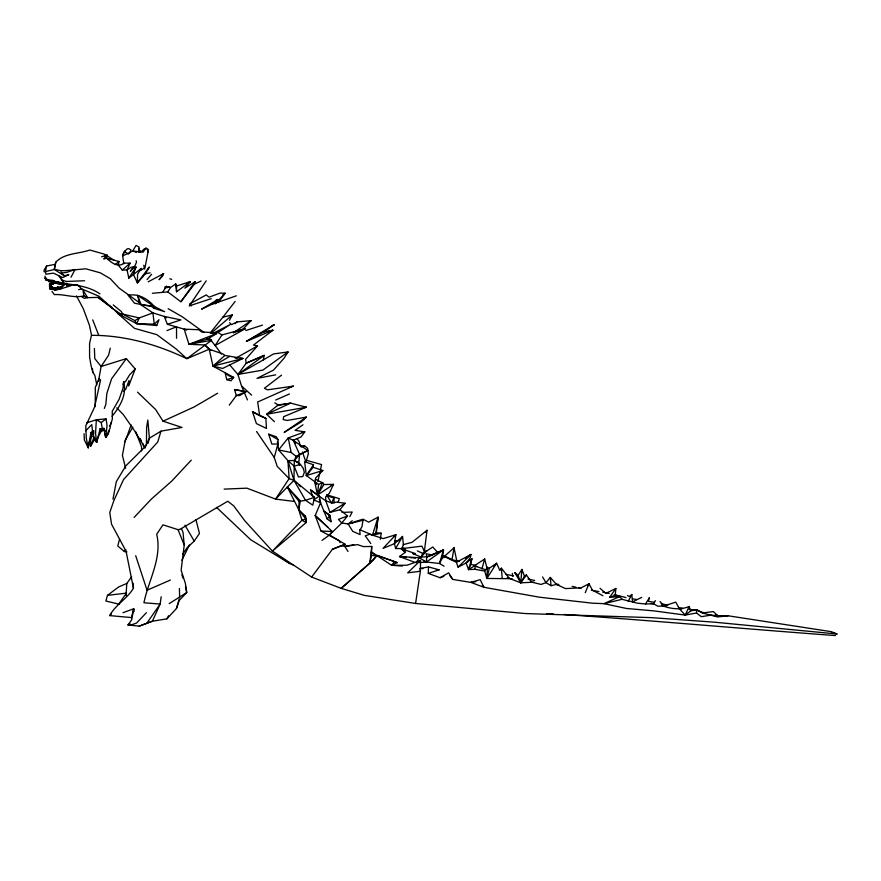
<?xml version="1.0" encoding="UTF-8"?>
<svg xmlns="http://www.w3.org/2000/svg" width="881" height="881" viewBox="0 0 881 881"><rect width="100%" height="100%" fill="white"/><g stroke="black" fill="none" stroke-linecap="round" stroke-linejoin="round"><path stroke-width="1.32" d="M55.382 287.58L55.8 288.55L50.58 286.788L49.799 288.583L49.479 284.86L50.514 285.73L49.799 288.583L50.371 289.276L53.069 289.42L56.483 288.329L57.463 287.9L57.496 286.843L59.28 287.988L58.124 289.552L54.908 290.003L53.069 289.42L51.197 285.741L51.957 289.464L53.488 288.252L54.908 290.003L55.8 288.55L57.463 287.9L59.479 289.243L70.887 285.741L66.736 285.642L66.119 283.186M52.431 283.197L52.563 281.722L53.278 283.341L54.248 281.887L54.512 282.713L51.241 284.145L50.591 283.44L50.514 285.73L49.677 283.935L49.754 287.041L49.479 286.303M95.401 438.353L96.613 442.427L100.192 428.618L105.346 431.051L103.749 428.287L102.35 429.091L98.066 437.196L96.613 442.427L93.43 436.337L93.793 430.622L90.963 432.516L88.221 447.735L86.305 438.264L85.765 425.93L94.575 407.066L100.566 380.052L98.958 378.555L101.106 366.507L108.594 355.153L110.279 348.182M141.555 450.94L141.588 446.931L135.707 431.756M146.422 445.676L146.609 427.494L147.832 420.028L149.396 438.187L148.085 443.308M371.397 551.935L391.627 565.316L407.011 565.239L420.534 560.448L420.391 571.24L415.579 603.463L364.26 595.347L341.178 588.354L311.632 577.066L272.405 551.121L244.753 520.737L233.74 505.892L227.772 501.245L180.264 529.173L178.061 529.69L162.974 524.823L156.708 534.249C162.302 558.18 148.614 579.863 143.922 602.769L160.144 604.047L161.179 596.745M256.591 431.536L274.255 457.47L277.196 466.324L289.122 478.614L293.968 480.332L314.539 497.291L312.788 505.165L305.553 500.331L293.968 480.332L294.32 460.488L296.225 456.347L307.821 450.554L293.241 440.247L288.219 437.945L278.616 449.894L287.944 460.664L294.155 466.104L298.45 476.929L302.778 476.599L304.341 472.326L303.306 468.428L300.454 464.452L294.32 460.488L287.944 460.664L289.122 478.614L275.566 499.098L246.911 488.173L224.126 489.12M59.633 284.486L59.666 282.614C73.586 285.125 87.604 285.433 99.96 293.869M90.589 437.604L90.754 445.918L95.005 438.859M57.463 287.9L56.604 289.805L56.483 288.329L54.126 289.089M443.848 576.284L440.071 577.727L428.298 573.388L428.463 566.901L420.215 568.443L420.391 571.24L407.683 572.837L420.534 560.448M126.016 595.622L126.809 583.431L131.654 576.846M402.441 566.065L391.627 565.316L397.265 562.607L377.035 555.393L373.533 559.765L341.178 588.354L369.822 563.278L371.485 555.404L371.76 546.473L363.401 546.605L357.51 544.634L344.878 546.451L341.454 545.647L332.445 549.237L311.632 577.066M133.736 272.978L133.813 270.511M294.111 501.432L275.566 499.098L287.371 487.039L299.122 501.41L298.791 509.78L301.963 520.264L306.203 522.543L272.405 551.121L301.963 520.264L305.773 519.041L305.443 516.167L298.791 509.78L287.371 487.039L293.968 480.332L287.944 460.664M274.255 457.47L277.889 444.024L278.077 439.663L276.282 436.767L268.694 434.19L271.833 444.079L277.889 444.024L278.616 449.894L291.182 452.548L296.225 456.347M512.114 578.707L486.852 578.454L487.468 567.364L489.318 568.311L496.598 563.234L499.857 570.514L501.355 568.19L509.46 578.432L520.715 582.815L533.985 582.165M98.793 381.165L98.958 378.555L95.324 387.398L95.236 406.593M55.756 262.208L54.259 269.487L44.215 271.877L44.05 270.17L46.583 266.007L55.382 264.311L55.756 262.208C64.401 252.968 78.596 254.014 89.818 250.028L104.332 254.146L114.222 260.291M109.211 430.93L108.22 434.245L105.709 437.439L107.064 425.446L106.017 418.871L96.359 419.774L86.801 422.77M518.083 575.359L514.779 572.628L520.715 582.815L521.937 569.434L518.083 575.359L520.715 582.815L526.42 575.007L531.496 582.077L541.033 584.433L545.967 582.649L550.317 577.44L556.407 584.4L565.47 588.585L581.042 587.858L588.993 583.762L592.428 590.215L602.923 595.721M615.863 588.475L609.586 597.34L615.235 595.204L615.863 588.475L605.831 593.365L600.038 588.299M323.911 484.55L322.611 482.502L318.548 484.484L317.49 495.078L325.728 500.727L332.038 503.062L336.597 502.082L345.033 503.249L339.967 509.736L330.012 512.357L325.728 500.727L325.651 496.873L329.395 493.173L333.503 484.374L323.911 484.55L317.49 495.078L310.508 489.913L312.557 496.168M299.496 465.212L298.769 462.69L299.617 454.475L293.241 440.247L301.06 436.954L304.793 431.855L295.124 430.324L302.987 424.785M147.689 252.484L147.975 249.896M359.789 529.745L372.465 535.086L376.363 532.774L378.081 517.136L368.665 522.169L362.994 519.184L353.666 522.048L351.937 523.501M313.173 467.271L322.809 470.531L306.335 475.564L313.173 467.271L313.471 464.761L304.606 461.688L306.335 475.564L318.548 484.484M371.76 546.473L369.822 563.278L377.035 555.393L397.265 562.607M181.431 528.589L183.028 532.311L184.228 545.075L181.134 570.183L185.395 583.497L186.728 592.539L179.217 600.424L176.453 608.507L166.872 618.858L152.391 621.215L139.231 626.127L127.965 624.97L131.654 619.872L133.747 608.738L123.01 612.713M53.323 283.131L54.919 281.964L53.135 284.288L52.563 281.722L53.818 283.01L51.373 283.087L50.591 284.706L49.677 283.935M424.279 552.079L427.032 530.285L411.945 542.366L403.179 544.634M704.943 612.669C700.307 612.967 690.352 605.776 702.322 612.989L713.401 611.579L718.136 616.028L711.363 615.081L701.309 616.678L696.497 613L696.893 609.806L690.726 610.874L685.242 615.092L654.01 610.896L626.424 608.463L603.981 603.661L592.594 603.21L539.425 597.197L483.9 587.286L470.839 582.385L452.746 579.423L449.64 575.381M145.167 266.778L148.008 252.175L147.788 248.849L144.33 248.838L141.962 251.096L138.769 252.418M61.207 287.272L61.285 288.561L61.901 287.624L61.207 287.272L61.285 288.561L59.192 287.922L57.43 289.023L59.479 289.243L60.029 288.572L59.192 287.922L59.479 289.243M419.929 562.53L426.371 562.045L439.443 563.466L442.482 557.772L443.517 549.898L426.778 556.737L421.063 557.111L412.815 553.565L415.281 554.072M474.87 569.313L475.399 565.316L470.817 564.435L468.505 569.6L474.87 569.313L484.682 571.064L487.468 567.364M375.824 533.49L378.081 517.136L372.465 535.086L381.198 533.247L380.328 539.304M110.775 422.935L110.026 428.287L105.709 437.439L105.037 434.223M459.276 561.538L452.041 559.655L454.045 547.784L444.762 555.999L442.273 555.724M470.817 564.435L471.831 558.686L466.126 562.959L458.076 567.166L456.402 562.276L445.511 557.111L442.482 557.772M112.966 499.208L116.325 481.643L125.774 465.917L145.354 446.491L149.396 438.187L160.97 431.161L181.993 427.45L163.04 421.173L155.618 409.511L137.546 392.144M327.148 518.909L330.155 515.528L323.922 511.222L330.155 515.528L330.915 521.695L327.148 518.909L323.922 511.222L320.585 502.776L319.385 495.992L317.49 495.078L314.869 482.336L315.717 477.92L322.809 470.531M50.415 284.343L50.591 283.44M51.032 287.503L50.063 285.907L49.799 288.583L50.58 286.788M84.069 433.727L84.345 439.96L88.221 447.735L89.587 441.051L91.558 436.888L90.963 432.516M317.865 481.61L319.869 472.447M320.442 469.826L321.587 464.584L306.368 460.278M145.079 267.703L140.685 270.434L141.257 268.419L128.802 278.099L127.051 269.971L130.102 263.144L123.582 263.155L121.919 264.553C114.849 266.767 108.914 260.501 104.443 255.908L107.306 255.182L103.771 259.003L106.282 258.144L119.045 261.492L118.252 265.06L122.283 270.082L127.051 269.971L131.104 267.24L133.582 266.888L130.41 271.37L133.582 266.888M229.467 364.624L237.914 374.458L263.232 359.944L264.267 355.373L246.35 363.049L237.914 374.458L241.537 385.977L247.44 399.886M123.054 384.59L123.67 381.947L125.344 381.803L129.562 374.932L135.233 368.963L126.324 358.622L101.106 366.507L94.785 358.578L94.399 348.424M484.682 571.064L486.852 578.454L489.318 568.311M89.3 442.174L90.754 445.918L94.102 437.009L90.908 435.599M152.369 293.296L167.731 291.886L180.891 301.754L194.448 284.134L195.064 281.744L184.867 288.131L190.351 281.601L176.53 286.039L176.552 291.787L190.351 281.601L187.036 283.528M119.585 539.172L117.757 546L124.386 551.528L126.897 551.858M481.962 568.851L484.66 558.961L474.43 565.767L485.321 569.732M126.809 583.431L118.671 586.944L107.471 595.358L105.885 601.029L119.133 604.223M46.583 266.007L45.449 271.271L45.867 274.189L53.422 273.143L62.716 277.559L68.85 274.718L64.28 275.742L54.259 269.487L55.382 264.311M648.493 600.908L649.429 597.626L645.564 603.992L637.337 603.177L622.03 599.311L603.981 603.661L619.75 596.525L622.03 599.311M160.97 431.161L157.765 441.965L123.549 479.55L113.891 500.54L109.762 512.544L111.568 524.239L126.071 551.253L133.438 588.156C127.305 598.783 115.422 604.751 109.707 615.599L131.423 617.581L133.747 608.738L134.077 611.436M176.453 608.507L179.261 598.97M475.399 565.316L468.505 569.6L471.831 558.686L471.038 560.856M125.036 441.722L131.17 424.895M442.636 552.486L443.517 549.898L428.662 556.616M337.963 502.478L339.339 498.646L326.521 494.737M51.373 283.087L51.516 284.001M104.332 408.432L105.83 404.445L106.832 393.543L111.59 378.819L126.324 358.622M92.615 431.811L91.426 434.95L93.496 432.725L92.615 431.811L91.756 424.576L85.721 430.809M53.135 284.288L53.95 282.151M54.248 269.201L60.558 270.698L65.337 270.676L85.765 268.804L100.302 272.824L110.246 278.671L119.155 288.153L139.374 302.679L141.169 304.969L152.909 312.876L164.229 316.422L167.39 324.296L184.184 329.164L188.963 344.35L204.788 344.945L209.215 349.239L213.015 366.155L222.629 368.434L242.914 358.468L224.842 355.439L222.893 353.942L209.215 349.239L186.838 358.688L176.2 349.019L156.829 334.648L134.507 328.36L118.373 313.955L122.855 314.154L134.87 320.64L136.687 323.668L156.763 325.563L158.998 319.715L154.252 324.164L136.687 323.668L118.373 313.955L113.759 309.242M135.233 368.963L128.681 385.999L129.033 380.493L125.84 389.017L123.384 391.428M132.833 268.32L136.048 267.086L133.306 274.167L137.381 282.911L145.431 273.705L149.208 267.229L147.49 269.19M125.565 595.457L126.512 593.111L107.471 595.358M322.611 482.502L317.49 495.078L333.503 484.374L331.058 485.112M129.639 253.177L130.961 249.951L128.791 248.662L127.15 248.871L124.364 251.658L122.558 255.281L123.858 263.882M585.248 592.693L588.993 583.762L587.616 585.931M319.263 499.472L320.585 502.776L315.2 515.539L321.003 531.023L339.064 540.659L340.022 542.652M650.96 603.43L653.515 603.793L657.953 606.227L663.833 605.985L675.771 602.119L679.394 608.859L685.242 615.092L689.129 606.535C680.044 610.269 670.485 608.881 661.62 605.434M333.932 497.974L331.63 503.139L327.236 495.871L333.932 497.974L334.053 503.007M112.074 416.273C119.926 406.604 126.963 395.062 123.67 381.947L123.043 388.169L119.089 399.324L112.25 411.273L112.372 418.816L110.863 424.268L109.508 425.997M133.89 268.044L136.489 262.296L136.181 260.754M422.748 553.378L421.063 557.111L426.878 550.559L422.748 553.378L417.33 550.867M136.687 323.668L139.297 317.931L152.909 312.876L154.252 324.164L156.763 325.563M401.692 548.61L403.432 544.91L402.54 536.441L394.424 543.687L383.048 548.389L395.91 534.712L394.424 543.687L395.646 548.522L401.692 548.61L405.37 552.288L399.489 556.539L414.786 562.342M53.488 288.252L52.078 288.175L51.197 285.741L51.307 288.395L52.86 287.25M181.882 560.25L189.448 545.02M349.812 516.64L352.213 512.026L341.971 512.412M71.009 277.218L75.083 269.476L66.945 272.306L61.527 273.044L61.075 271.833M166.872 618.858L168.524 615.786M628.142 601.338L631.831 594.532L632.459 601.855L641.709 597.373M229.412 320.299L232.375 314.913L222.915 317.171L210.218 332.952M46.142 280.279L45.955 277.636L45.14 278.33L46.142 280.279L46.704 279.299L45.14 278.33L45.052 276.116M395.646 548.522L402.54 536.441M520.715 582.815L524.47 576.24L526.42 575.007L524.404 576.868M132.833 427.131L125.3 440.015L122.415 455.389L125.642 468.263M655.398 600.633L653.515 603.793L645.564 603.992M162.765 292.206L166.465 286.061M122.591 255.105L125.102 250.942M486.852 578.454L496.598 563.234L493.988 566.329M209.337 338.205L215.151 345.528L245.381 328.668L221.979 334.912L215.151 345.528L221.461 354.096M416.063 562.827L419.356 557.75L426.371 562.045L443.517 549.898L439.443 563.466L444.079 566.219M167.731 291.886L170.661 287.426L175.704 283.957L176.53 286.039M128.802 278.099L136.048 267.086M306.335 475.564L313.471 464.761M182.565 554.501L187.102 547.707L194.205 541.121L199.48 533.39L195.923 519.636M206.22 280.841L189.228 305.916L211.264 298.626M46.704 279.299L49.325 282.019L49.061 279.905L53.4 280.499L55.723 283.142L53.4 280.499M147.259 622.592L160.144 604.047L152.391 621.215L139.231 626.127M118.506 604.421L126.512 593.111M180.891 301.754L195.064 281.744M425.501 532.432L427.032 530.285M229.269 405.139L236.328 395.591L246.041 391.715L234.555 389.556L236.328 395.591L239.841 395.492L246.041 391.715L234.555 389.556M218.18 302.59L225.173 293.208L219.975 293.12L209.149 297.172L206.231 294.937L189.624 303.934L191.485 305.861M149.208 267.229L137.381 282.911L137.557 274.167L141.257 268.419L139.583 270.489M391.627 565.316L394.413 561.66M222.915 317.171L235.128 301.456M124.386 551.528L125.895 549.59M327.974 527.245L315.2 515.539L332.258 531.496L329.494 534.976L322.039 540.405M339.967 509.736L347.521 515.991L341.795 522.995L329.494 534.976L345.242 544.326L332.445 549.237M147.072 279.563L151.609 274.255M56.351 283.098L57.177 282.162M161.862 275.566L163.558 273.661L148.195 281.81M267.824 331.608L272.956 330.21L246.416 341.321L263.804 331.983L272.956 330.21L253.508 345.044L257.516 345.936L245.568 359.393L246.35 363.049M191.254 460.157L171.883 480.971L151.235 499.186L134.121 517.433M215.261 303.835L225.173 293.208L222.915 294.672M146.4 612.691L136.599 623.043L131.853 624.706L127.965 624.97L130.047 623.803M241.89 330.298L251.063 320.651L237.099 321.895L231.483 324.626L229.633 322.666M458.076 567.166L470.95 554.479L470.212 557.882L466.126 562.959L468.505 569.6M109.707 615.599L111.402 613.947M224.842 355.439L213.015 366.155L233.685 377.42L230.987 380.79L226.736 379.667L225.228 373.214L229.038 375.879L233.685 377.42L226.736 379.667M235.106 323.668L237.099 321.895M122.283 270.082L130.102 263.144M118.373 313.955L122.007 314.891L122.855 314.154L139.297 317.931L134.87 320.64M423.254 553.742L426.878 550.559M210.768 333.459L232.375 314.913M115.279 264.542L119.045 261.492M217.97 299.485L201.595 309.143L211.925 304.363L217.97 299.485L215.548 300.487M304.011 418.299L306.368 417.142L284.145 432.417L301.346 421.878L306.368 417.142L287.206 420.446L283.186 419.598L283.704 416.647L306.346 407.22L290.653 403.135L278.187 404.93L266.646 414.246L274.454 421.702M352.301 520.726L348.149 523.986L341.795 522.995L338.436 519.35L347.521 515.991M100.192 428.618L101.183 431.448L104.211 430.038L102.35 429.091L101.238 422.561L106.017 418.871M281.557 375.141L264.41 388.301L267.516 389.831L293.318 386.12L257.659 402L259.675 415.799L265.897 418.365L266.436 428.43L256.393 423.585L252.484 411.691L265.897 418.365M206.947 338.337L211.572 340.275L186.838 358.688C157.347 344.526 125.124 335.386 92.318 335.32M631.831 594.532L629.232 596.525L627.525 595.49M393.774 536.276L395.91 534.712L383.246 538.599L369.701 534.249L365.252 535.846L370.769 543.533M48.235 280.191L50.933 281.656L51.583 283.352L54.424 281.281L61.02 282.933L63.421 282.449M61.901 287.624L61.086 288.208L57.496 286.843L57.948 288.528L57.43 289.023L56.483 288.329M58.73 288.825L59.423 288.329M169.24 603.606L186.728 592.539L185.473 586.394M465.52 558.279L470.95 554.479L456.402 562.276M263.804 331.983L274.266 324.682L271.811 325.827M233.344 332.809L251.063 320.651M425.578 551.748L432.758 546.991L438.198 553.07M214.116 333.844L217.97 332.478L230.37 324.461L212.453 333.657M207.542 339.097L211.572 340.275L188.963 344.35L207.542 339.097L216.44 333.69L211.473 332.544L201.65 331.961L198.732 329.725L184.184 329.164L186.629 330.122M330.012 512.357L345.033 503.249M246.416 341.321L274.266 324.682M229.655 356.409L213.015 366.155L242.914 358.468L240.271 358.27M217.662 393.234L194.249 406.901L163.04 421.173M263.232 359.944L273.595 353.92L288.054 351.937L284.056 358.215L273.462 370.141L256.977 378.367L275.709 374.843M440.071 577.727L448.638 572.837L452.746 579.423M236.108 357.983L257.516 345.936M307.821 450.554L299.617 454.475L294.32 460.488L298.769 462.69M285.664 353.116L288.054 351.937L262.835 370.108L237.914 374.458L264.267 355.373L245.865 363.368M122.789 255.886L132.756 250.997L143.14 252.186L146.026 247.748L146.422 248.618M194.448 284.134L201.066 281.028M299.122 501.41L305.553 500.331L314.539 497.291M275.709 400.007L289.453 393.972M170.396 580.072L147.039 590.215L135.696 555.68M301.225 447.063L304.496 445.709L307.634 448.363L308.361 453.66L305.905 462.085L302.469 452.03M166.994 330.595L176.519 326.774L176.552 338.293M188.963 344.35L216.44 333.69M211.925 304.363L236.295 295.829M341.454 545.647L345.242 544.326M61.02 282.933L63.124 282.228M233.663 332.555L245.381 328.668M428.298 573.388L439.09 569.842L428.463 566.901M167.39 324.296L180.957 319.924L164.229 316.422L166.465 317.854M245.766 330.529L262.494 325.122M289.475 387.299L293.318 386.12M63.102 286.259L59.611 287.283L66.637 283.759L66.736 285.642M101.612 256.812L107.306 255.182L106.282 258.144L109.806 259.818M55.547 289.133L54.424 288.726L54.908 290.003M294.155 466.104L300.454 464.452M542.575 576.967L545.967 582.649L551.043 585.7L556.407 584.4L558.752 585.05M78.618 289.673L81.79 288.979L98.848 296.159L112.757 308.691L122.007 314.891M300.828 446.48L304.496 445.709M353.788 544.733L344.878 546.451L347.984 551.462M164.824 287.977L169.934 287.019L164.978 286.754M685.242 615.092L696.497 613M145.431 273.705L150.144 272.846M277.416 405.557L290.653 403.135L266.646 414.246L306.346 407.22L303.626 407.22M111.92 307.348L98.055 297.393L87.571 297.657L83.871 295.884C73.905 298.373 64.258 293.946 54.325 294.606L52.023 291.424M66.427 284.387L57.717 283.825L54.567 282.261L57.606 281.821M475.674 581.702L470.839 582.385L480.2 579.643L483.9 587.286L482.37 585.248M302.172 432.208L304.793 431.855L288.219 437.945L291.182 452.548M415.579 603.463L525.362 613.55L651.83 617.658L714.271 622.173L836.95 634.001L831.378 631.688L728.213 615.797L717.453 616.92L702.322 612.989L704.998 613.121M151.323 306.302L153.569 306.092L164.615 311.687L154.065 308.317L151.323 306.302L134.551 303.251L128.075 295.19C139.242 293.34 148.933 299.441 155.508 307.976M49.732 280.72L51.505 280.565M84.576 280.753L66.262 281.457L61.945 280.015L58.917 275.489L64.148 283.473L68.641 284.97L77.616 284.86L81.79 288.979M609.586 597.34L619.75 596.525L615.235 595.204M394.886 540.835L398.961 540.593M55.8 288.55L52.453 287.437M64.269 284.64L61.945 284.684L61.163 283.341M728.213 615.797L717.729 615.643L715.317 614.773M666.388 606.051L663.833 605.985L660.034 601.503M321.003 531.023L332.258 531.496M679.394 608.859L681.762 608.98M546.605 613.617L553.411 613.958M564.292 614.509C654.704 620.731 745.018 628.924 835.419 635.586M419.356 557.75L399.489 556.539L406.152 557.199M234.985 357.884L237.628 358.082M420.215 568.443L422.913 568.641M436.392 569.644L439.09 569.842M689.162 609.432L697.124 610.093M153.569 306.092L141.169 304.969L137.667 295.322L153.569 306.092L154.065 308.317M376.363 532.774L381.198 533.247M410.161 557.585L415.491 558.102M66.284 284.288L58.377 283.495L54.567 282.261M371.485 555.404L376.308 555.922L371.187 552.09M556.054 584.081L558.73 584.466M598.937 591.558L591.371 590.237M602.648 592.109L608.98 593.309M614.916 595.809L619.75 596.525L614.883 595.115M632.701 598.882L636.776 599.532M649.011 601.459L654.451 602.318M717.057 615.709L721.11 616.359M405.161 549.447L401.185 548.709L405.37 552.288M572.11 586.394L575.954 587.164M578.531 587.671L581.097 588.189M402.221 547.971L404.853 548.522M527.972 579.048L534.657 580.458M505.705 574.258L513.48 575.943M661.146 603.694L667.82 605.148M678.502 607.472L682.5 608.342M426.14 553.686L432.681 555.118M614.222 594.62L626.006 597.582M57.023 281.634L64.148 283.473M831.928 632.591L836.95 634.001M606.359 592.649L608.793 593.353M169.813 278.803L171.674 279.365M415.127 553.477L401.185 548.709L421.856 546.154L424.95 552.277M474.43 565.767L476.819 566.593M507.214 577.573L509.46 578.432M136.544 252.495L132.756 250.997L136.026 245.414L139.165 247.132L138.658 250.226L140.707 251.239M716 615.169L718.136 616.028M423.992 561.098L426.371 562.045L426.778 556.737L427.428 557.177L426.184 554.733M216.539 507.368L250.766 539.789L289.783 563.587L293.527 565.139M320.585 502.776L313.79 499.923L319.385 495.992L310.508 489.913M315.354 479.242L322.27 482.634M444.762 555.999L452.041 559.655M82.131 297.128L84.411 298.307L87.571 297.657L82.957 289.915L83.871 295.884M45.14 278.33L48.631 280.543M101.238 422.561L96.359 419.774L95.544 433.144L96.613 442.427M168.172 308.702L182.136 316.697L203.918 332.379M252.484 411.691L258.64 415.215M268.694 434.19L278.077 439.663M124.364 251.658L128.516 254.135M274.751 402.87L278.187 404.93M217.97 332.478L221.979 334.912M58.587 287.558L59.28 287.988L57.562 288.627L58.124 289.552M52.618 288.539L51.285 287.613L51.307 288.395M280.907 557.376L289.783 563.587M52.078 288.175L51.285 287.613L51.957 289.464M98.055 297.393L112.757 308.691M113.253 304.936L121.171 311.456L122.855 314.154M55.074 282.614L54.248 281.887L54.743 282.427M204.788 344.945L210.801 350.341M241.537 385.977L251.614 395.162M293.968 480.332L296.776 483.041M298.648 484.847L300.52 486.653M61.527 273.044L64.28 275.742M116.81 407.881L123.285 414.566L134.551 430.787L145.057 448.055L142.601 443.275M514.779 572.628L518.094 576.141M287.371 487.039L300.344 500.871L298.791 509.78L305.773 519.041L306.203 522.543L305.443 516.167M293.241 440.247L295.719 443.341M297.106 438.683L299.331 441.976L300.003 445.764M76.515 295.917L83.31 308.746L89.466 325.353L91.503 335.088L89.565 343.513L89.587 356.937L91.007 365.395L92.824 372.3L94.873 375.515L96.778 384.898M314.869 482.336L316.191 484.495M184.999 525.23L194.205 541.121M314.98 481.687L316.268 484.065M140.145 438.496L141.367 440.885M49.479 284.86L50.536 287.404M46.792 279.189L47.244 280.268M178.061 529.69L184.228 545.075M92.714 319.869L98.595 334.934M521.937 569.434L524.47 576.24M689.129 606.535L690.726 610.874M181.86 574.775L183.028 578.211M138.78 248.398L139.76 251.603M329.054 515.11L330.915 521.695M176.53 287.162L175.704 283.957L176.552 291.787M87.34 444.376L88.221 447.735M484.66 558.961L487.237 569.06M143.735 265.247L144.715 269.179M103.749 428.287L105.709 437.439M137.667 295.322L139.374 302.679M277.361 441.601L277.889 444.024M454.045 547.784L456.754 560.823M50.063 285.907L50.195 286.545M512.313 573.355L512.742 576.119M90.578 444.773L90.754 445.918M54.6 287.702L54.699 288.649M92.45 368.643L92.824 372.3M550.317 577.44L551.043 585.7M501.355 568.19L502.192 578.244M133.042 583.189L133.438 588.156M50.272 287.735L50.371 289.276M179.416 588.486L179.625 597.593M51.538 280.797L51.583 283.352M362.961 520.242L362.003 526.574L359.745 530.648L360.131 534.602L352.73 531.353L348.149 523.986L362.961 520.242M163.558 273.661L162.456 276.227L159.043 279.751L163.558 273.661M53.719 288.88L53.069 289.42L52.827 288.472L53.719 288.88"/></g></svg>
